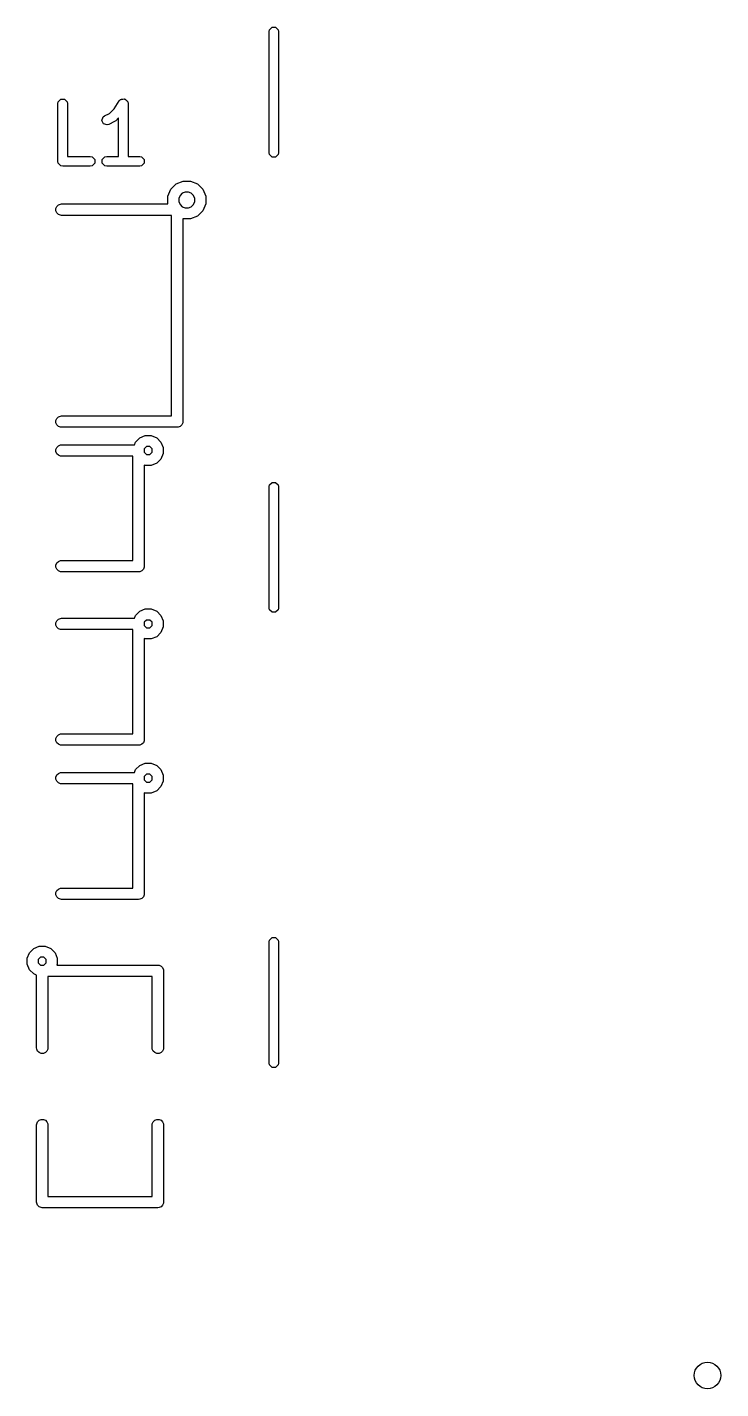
# Model space of a CAD drawing. Extents: x 3.77 to 7.16, y -4.93 to -3.32.
# Drawn here: x 6.802 to 7.162, y -4.831 to -4.124 of the extents above; entities that cross this region are included whole.
import ezdxf

# ---------------------------------------------------------------- set-up
doc = ezdxf.new("R2010")
doc.units = 0
doc.header["$MEASUREMENT"] = 0
doc.layers.add('BLACK', color=7, linetype='CONTINUOUS')

msp = doc.modelspace()

# ---------------------------------------------------------------- linework, layer by layer
at = {"layer": 'BLACK', "linetype": 'CONTINUOUS'}
for p, q in [((6.92789, -4.12621), (6.92807, -4.1253)), ((6.92789, -4.1892), (6.92789, -4.12621)), ((6.92807, -4.1253), (6.92935, -4.12402)), ((6.92935, -4.12402), (6.93116, -4.12402)), ((6.93116, -4.12402), (6.93244, -4.1253)), ((6.93244, -4.1253), (6.93262, -4.12621)), ((6.93262, -4.12621), (6.93262, -4.1892)), ((6.8184, -4.16266), (6.81976, -4.16131)), ((6.81976, -4.16131), (6.82167, -4.16131)), ((6.82167, -4.16131), (6.82302, -4.16266)), ((6.85006, -4.16223), (6.85075, -4.16154)), ((6.85075, -4.16154), (6.851, -4.16149)), ((6.851, -4.16149), (6.85119, -4.16131)), ((6.85119, -4.16131), (6.85191, -4.16131)), ((6.85191, -4.16131), (6.85263, -4.16117)), ((6.85263, -4.16117), (6.85284, -4.16131)), ((6.85284, -4.16131), (6.8531, -4.16131)), ((6.8531, -4.16131), (6.85361, -4.16182)), ((6.81821, -4.16362), (6.8184, -4.16266)), ((6.81821, -4.19362), (6.81821, -4.16362)), ((6.82302, -4.16266), (6.82321, -4.16362)), ((6.82321, -4.16362), (6.82321, -4.19112)), ((6.84495, -4.16871), (6.84734, -4.16631)), ((6.84734, -4.16631), (6.85006, -4.16223)), ((6.85361, -4.16182), (6.85422, -4.16223)), ((6.85422, -4.16223), (6.85427, -4.16248)), ((6.85427, -4.16248), (6.85445, -4.16266)), ((6.85445, -4.16266), (6.85464, -4.16362)), ((6.85464, -4.16362), (6.85464, -4.19112)), ((6.84108, -4.17237), (6.84168, -4.17055)), ((6.84193, -4.17408), (6.84108, -4.17237)), ((6.84168, -4.17055), (6.84245, -4.16995)), ((6.84375, -4.17468), (6.84193, -4.17408)), ((6.84245, -4.16995), (6.84495, -4.16871)), ((6.84469, -4.17443), (6.84375, -4.17468)), ((6.84755, -4.173), (6.84469, -4.17443)), ((6.84786, -4.17275), (6.84755, -4.173)), ((6.8482, -4.17253), (6.84786, -4.17275)), ((6.84964, -4.17108), (6.8482, -4.17253)), ((6.84964, -4.19112), (6.84964, -4.17108)), ((6.92807, -4.1901), (6.92789, -4.1892)), ((6.93262, -4.1892), (6.93244, -4.1901)), ((6.8184, -4.19458), (6.81821, -4.19362)), ((6.81976, -4.19593), (6.8184, -4.19458)), ((6.82071, -4.19612), (6.81976, -4.19593)), ((6.835, -4.19612), (6.82071, -4.19612)), ((6.82321, -4.19112), (6.835, -4.19112)), ((6.835, -4.19112), (6.83596, -4.19131)), ((6.83596, -4.19593), (6.835, -4.19612)), ((6.83596, -4.19131), (6.83731, -4.19266)), ((6.83731, -4.19458), (6.83596, -4.19593)), ((6.83731, -4.19266), (6.83731, -4.19458)), ((6.84126, -4.19266), (6.84261, -4.19131)), ((6.84126, -4.19458), (6.84126, -4.19266)), ((6.84261, -4.19593), (6.84126, -4.19458)), ((6.84261, -4.19131), (6.84357, -4.19112)), ((6.84357, -4.19612), (6.84261, -4.19593)), ((6.84357, -4.19112), (6.84964, -4.19112)), ((6.86071, -4.19612), (6.84357, -4.19612)), ((6.85464, -4.19112), (6.86071, -4.19112)), ((6.86071, -4.19112), (6.86167, -4.19131)), ((6.86167, -4.19593), (6.86071, -4.19612)), ((6.86167, -4.19131), (6.86302, -4.19266)), ((6.86302, -4.19458), (6.86167, -4.19593)), ((6.86302, -4.19266), (6.86302, -4.19458)), ((6.92935, -4.19138), (6.92807, -4.1901)), ((6.93116, -4.19138), (6.92935, -4.19138)), ((6.93244, -4.1901), (6.93116, -4.19138)), ((6.87953, -4.20535), (6.88314, -4.20386)), ((6.88314, -4.20386), (6.88706, -4.20386)), ((6.88706, -4.20386), (6.89067, -4.20535)), ((6.87527, -4.21173), (6.87676, -4.20812)), ((6.87676, -4.20812), (6.87953, -4.20535)), ((6.88277, -4.2102), (6.88161, -4.21135)), ((6.88428, -4.20957), (6.88277, -4.2102)), ((6.88592, -4.20957), (6.88428, -4.20957)), ((6.88743, -4.2102), (6.88592, -4.20957)), ((6.88859, -4.21135), (6.88743, -4.2102)), ((6.89067, -4.20535), (6.89343, -4.20812)), ((6.89343, -4.20812), (6.89493, -4.21173)), ((6.8172, -4.21811), (6.81764, -4.21705)), ((6.8172, -4.21926), (6.8172, -4.21811)), ((6.81764, -4.21705), (6.81846, -4.21623)), ((6.81846, -4.21623), (6.81952, -4.21579)), ((6.81952, -4.21579), (6.8201, -4.21573)), ((6.8201, -4.21573), (6.87531, -4.21573)), ((6.87527, -4.21287), (6.87527, -4.21173)), ((6.87527, -4.21564), (6.87527, -4.21287)), ((6.87531, -4.21573), (6.87527, -4.21564)), ((6.88161, -4.21135), (6.88098, -4.21287)), ((6.88098, -4.21287), (6.88098, -4.21451)), ((6.88098, -4.21451), (6.88161, -4.21602)), ((6.88161, -4.21602), (6.88277, -4.21718)), ((6.88277, -4.21718), (6.88428, -4.21781)), ((6.88428, -4.21781), (6.88592, -4.21781)), ((6.88592, -4.21781), (6.88743, -4.21718)), ((6.88743, -4.21718), (6.88859, -4.21602)), ((6.88922, -4.21287), (6.88859, -4.21135)), ((6.88859, -4.21602), (6.88922, -4.21451)), ((6.88922, -4.21451), (6.88922, -4.21287)), ((6.89493, -4.21564), (6.89343, -4.21926)), ((6.89493, -4.21173), (6.89493, -4.21564)), ((6.81764, -4.22033), (6.8172, -4.21926)), ((6.81846, -4.22114), (6.81764, -4.22033)), ((6.81952, -4.22158), (6.81846, -4.22114)), ((6.8201, -4.22164), (6.81952, -4.22158)), ((6.87715, -4.22164), (6.8201, -4.22164)), ((6.87715, -4.32573), (6.87715, -4.22164)), ((6.88314, -4.22352), (6.88305, -4.22348)), ((6.88305, -4.22348), (6.88305, -4.32869)), ((6.88706, -4.22352), (6.88314, -4.22352)), ((6.89067, -4.22202), (6.88706, -4.22352)), ((6.89343, -4.21926), (6.89067, -4.22202)), ((6.8172, -4.32811), (6.81764, -4.32705)), ((6.8172, -4.32926), (6.8172, -4.32811)), ((6.81764, -4.33033), (6.8172, -4.32926)), ((6.81764, -4.32705), (6.81846, -4.32623)), ((6.81846, -4.33114), (6.81764, -4.33033)), ((6.81846, -4.32623), (6.81952, -4.32579)), ((6.81952, -4.33158), (6.81846, -4.33114)), ((6.81952, -4.32579), (6.8201, -4.32573)), ((6.8201, -4.32573), (6.87715, -4.32573)), ((6.88174, -4.33114), (6.88068, -4.33158)), ((6.88255, -4.33033), (6.88174, -4.33114)), ((6.883, -4.32926), (6.88255, -4.33033)), ((6.88305, -4.32869), (6.883, -4.32926)), ((6.8201, -4.33164), (6.81952, -4.33158)), ((6.8801, -4.33164), (6.8201, -4.33164)), ((6.85849, -4.33927), (6.86068, -4.33707)), ((6.86068, -4.33707), (6.86355, -4.33589)), ((6.86355, -4.33589), (6.86665, -4.33589)), ((6.86665, -4.33589), (6.86952, -4.33707)), ((6.86952, -4.33707), (6.87171, -4.33927)), ((6.88068, -4.33158), (6.8801, -4.33164)), ((6.8172, -4.34311), (6.81764, -4.34205)), ((6.8172, -4.34426), (6.8172, -4.34311)), ((6.81764, -4.34533), (6.8172, -4.34426)), ((6.81764, -4.34205), (6.81846, -4.34123)), ((6.81846, -4.34123), (6.81952, -4.34079)), ((6.81952, -4.34079), (6.8201, -4.34073)), ((6.8201, -4.34073), (6.85788, -4.34073)), ((6.85788, -4.34073), (6.85849, -4.33927)), ((6.86425, -4.34164), (6.86305, -4.34284)), ((6.86305, -4.34284), (6.86305, -4.34454)), ((6.86305, -4.34454), (6.86425, -4.34573)), ((6.86595, -4.34164), (6.86425, -4.34164)), ((6.86715, -4.34284), (6.86595, -4.34164)), ((6.86595, -4.34573), (6.86715, -4.34454)), ((6.86715, -4.34454), (6.86715, -4.34284)), ((6.87171, -4.33927), (6.8729, -4.34214)), ((6.8729, -4.34524), (6.87171, -4.34811)), ((6.8729, -4.34214), (6.8729, -4.34524)), ((6.81846, -4.34614), (6.81764, -4.34533)), ((6.81952, -4.34658), (6.81846, -4.34614)), ((6.8201, -4.34664), (6.81952, -4.34658)), ((6.85715, -4.34664), (6.8201, -4.34664)), ((6.85715, -4.40073), (6.85715, -4.34664)), ((6.86355, -4.35149), (6.86305, -4.35128)), ((6.86305, -4.35128), (6.86305, -4.40369)), ((6.86665, -4.35149), (6.86355, -4.35149)), ((6.86425, -4.34573), (6.86595, -4.34573)), ((6.86952, -4.3503), (6.86665, -4.35149)), ((6.87171, -4.34811), (6.86952, -4.3503)), ((6.92789, -4.36243), (6.92807, -4.36152)), ((6.92789, -4.42542), (6.92789, -4.36243)), ((6.92807, -4.36152), (6.92935, -4.36024)), ((6.92935, -4.36024), (6.93116, -4.36024)), ((6.93116, -4.36024), (6.93244, -4.36152)), ((6.93244, -4.36152), (6.93262, -4.36243)), ((6.93262, -4.36243), (6.93262, -4.42542)), ((6.81764, -4.40205), (6.81846, -4.40123)), ((6.81846, -4.40123), (6.81952, -4.40079)), ((6.81952, -4.40079), (6.8201, -4.40073)), ((6.8201, -4.40073), (6.85715, -4.40073)), ((6.8172, -4.40311), (6.81764, -4.40205)), ((6.8172, -4.40426), (6.8172, -4.40311)), ((6.81764, -4.40533), (6.8172, -4.40426)), ((6.81846, -4.40614), (6.81764, -4.40533)), ((6.81952, -4.40658), (6.81846, -4.40614)), ((6.8201, -4.40664), (6.81952, -4.40658)), ((6.8601, -4.40664), (6.8201, -4.40664)), ((6.86068, -4.40658), (6.8601, -4.40664)), ((6.86174, -4.40614), (6.86068, -4.40658)), ((6.86255, -4.40533), (6.86174, -4.40614)), ((6.863, -4.40426), (6.86255, -4.40533)), ((6.86305, -4.40369), (6.863, -4.40426)), ((6.85788, -4.43073), (6.85849, -4.42927)), ((6.85849, -4.42927), (6.86068, -4.42707)), ((6.86068, -4.42707), (6.86355, -4.42589)), ((6.86355, -4.42589), (6.86665, -4.42589)), ((6.86665, -4.42589), (6.86952, -4.42707)), ((6.86952, -4.42707), (6.87171, -4.42927)), ((6.87171, -4.42927), (6.8729, -4.43214)), ((6.92807, -4.42632), (6.92789, -4.42542)), ((6.92935, -4.4276), (6.92807, -4.42632)), ((6.93116, -4.4276), (6.92935, -4.4276)), ((6.93244, -4.42632), (6.93116, -4.4276)), ((6.93262, -4.42542), (6.93244, -4.42632)), ((6.8172, -4.43311), (6.81764, -4.43205)), ((6.8172, -4.43426), (6.8172, -4.43311)), ((6.81764, -4.43533), (6.8172, -4.43426)), ((6.81764, -4.43205), (6.81846, -4.43123)), ((6.81846, -4.43614), (6.81764, -4.43533)), ((6.81846, -4.43123), (6.81952, -4.43079)), ((6.81952, -4.43658), (6.81846, -4.43614)), ((6.81952, -4.43079), (6.8201, -4.43073)), ((6.8201, -4.43664), (6.81952, -4.43658)), ((6.8201, -4.43073), (6.85788, -4.43073)), ((6.85715, -4.43664), (6.8201, -4.43664)), ((6.85715, -4.49073), (6.85715, -4.43664)), ((6.86425, -4.43164), (6.86305, -4.43284)), ((6.86305, -4.43284), (6.86305, -4.43454)), ((6.86305, -4.43454), (6.86425, -4.43573)), ((6.86595, -4.43164), (6.86425, -4.43164)), ((6.86425, -4.43573), (6.86595, -4.43573)), ((6.86715, -4.43284), (6.86595, -4.43164)), ((6.86595, -4.43573), (6.86715, -4.43454)), ((6.86715, -4.43454), (6.86715, -4.43284)), ((6.8729, -4.43524), (6.87171, -4.43811)), ((6.8729, -4.43214), (6.8729, -4.43524)), ((6.86355, -4.44149), (6.86305, -4.44128)), ((6.86305, -4.44128), (6.86305, -4.49369)), ((6.86665, -4.44149), (6.86355, -4.44149)), ((6.86952, -4.4403), (6.86665, -4.44149)), ((6.87171, -4.43811), (6.86952, -4.4403)), ((6.8172, -4.49311), (6.81764, -4.49205)), ((6.8172, -4.49426), (6.8172, -4.49311)), ((6.81764, -4.49205), (6.81846, -4.49123)), ((6.81846, -4.49123), (6.81952, -4.49079)), ((6.81952, -4.49079), (6.8201, -4.49073)), ((6.8201, -4.49073), (6.85715, -4.49073)), ((6.81764, -4.49533), (6.8172, -4.49426)), ((6.81846, -4.49614), (6.81764, -4.49533)), ((6.81952, -4.49658), (6.81846, -4.49614)), ((6.8201, -4.49664), (6.81952, -4.49658)), ((6.8601, -4.49664), (6.8201, -4.49664)), ((6.86068, -4.49658), (6.8601, -4.49664)), ((6.86174, -4.49614), (6.86068, -4.49658)), ((6.86255, -4.49533), (6.86174, -4.49614)), ((6.863, -4.49426), (6.86255, -4.49533)), ((6.86305, -4.49369), (6.863, -4.49426)), ((6.85849, -4.50927), (6.86068, -4.50707)), ((6.86068, -4.50707), (6.86355, -4.50589)), ((6.86355, -4.50589), (6.86665, -4.50589)), ((6.86665, -4.50589), (6.86952, -4.50707)), ((6.86952, -4.50707), (6.87171, -4.50927)), ((6.8172, -4.51311), (6.81764, -4.51205)), ((6.8172, -4.51426), (6.8172, -4.51311)), ((6.81764, -4.51533), (6.8172, -4.51426)), ((6.81764, -4.51205), (6.81846, -4.51123)), ((6.81846, -4.51123), (6.81952, -4.51079)), ((6.81952, -4.51079), (6.8201, -4.51073)), ((6.8201, -4.51073), (6.85788, -4.51073)), ((6.85788, -4.51073), (6.85849, -4.50927)), ((6.86425, -4.51164), (6.86305, -4.51284)), ((6.86305, -4.51284), (6.86305, -4.51454)), ((6.86305, -4.51454), (6.86425, -4.51573)), ((6.86595, -4.51164), (6.86425, -4.51164)), ((6.86715, -4.51284), (6.86595, -4.51164)), ((6.86595, -4.51573), (6.86715, -4.51454)), ((6.86715, -4.51454), (6.86715, -4.51284)), ((6.87171, -4.50927), (6.8729, -4.51214)), ((6.8729, -4.51214), (6.8729, -4.51524)), ((6.81846, -4.51614), (6.81764, -4.51533)), ((6.81952, -4.51658), (6.81846, -4.51614)), ((6.8201, -4.51664), (6.81952, -4.51658)), ((6.85715, -4.51664), (6.8201, -4.51664)), ((6.85715, -4.57073), (6.85715, -4.51664)), ((6.86355, -4.52149), (6.86305, -4.52128)), ((6.86305, -4.52128), (6.86305, -4.57369)), ((6.86665, -4.52149), (6.86355, -4.52149)), ((6.86425, -4.51573), (6.86595, -4.51573)), ((6.86952, -4.5203), (6.86665, -4.52149)), ((6.87171, -4.51811), (6.86952, -4.5203)), ((6.8729, -4.51524), (6.87171, -4.51811)), ((6.81764, -4.57205), (6.81846, -4.57123)), ((6.81846, -4.57123), (6.81952, -4.57079)), ((6.81952, -4.57079), (6.8201, -4.57073)), ((6.8201, -4.57073), (6.85715, -4.57073)), ((6.8172, -4.57311), (6.81764, -4.57205)), ((6.8172, -4.57426), (6.8172, -4.57311)), ((6.81764, -4.57533), (6.8172, -4.57426)), ((6.81846, -4.57614), (6.81764, -4.57533)), ((6.81952, -4.57658), (6.81846, -4.57614)), ((6.8201, -4.57664), (6.81952, -4.57658)), ((6.8601, -4.57664), (6.8201, -4.57664)), ((6.86068, -4.57658), (6.8601, -4.57664)), ((6.86174, -4.57614), (6.86068, -4.57658)), ((6.86255, -4.57533), (6.86174, -4.57614)), ((6.863, -4.57426), (6.86255, -4.57533)), ((6.86305, -4.57369), (6.863, -4.57426)), ((6.92789, -4.59865), (6.92807, -4.59774)), ((6.92789, -4.66164), (6.92789, -4.59865)), ((6.92807, -4.59774), (6.92935, -4.59647)), ((6.92935, -4.59647), (6.93116, -4.59647)), ((6.93116, -4.59647), (6.93244, -4.59774)), ((6.93244, -4.59774), (6.93262, -4.59865)), ((6.93262, -4.59865), (6.93262, -4.66164)), ((6.8023, -4.60714), (6.80349, -4.60427)), ((6.80349, -4.60427), (6.80568, -4.60207)), ((6.80568, -4.60207), (6.80855, -4.60089)), ((6.80925, -4.60664), (6.80805, -4.60784)), ((6.80855, -4.60089), (6.81165, -4.60089)), ((6.81095, -4.60664), (6.80925, -4.60664)), ((6.81215, -4.60784), (6.81095, -4.60664)), ((6.81165, -4.60089), (6.81452, -4.60207)), ((6.81452, -4.60207), (6.81671, -4.60427)), ((6.81671, -4.60427), (6.8179, -4.60714)), ((6.8023, -4.60784), (6.8023, -4.60714)), ((6.8023, -4.61024), (6.8023, -4.60784)), ((6.80349, -4.61311), (6.8023, -4.61024)), ((6.80568, -4.6153), (6.80349, -4.61311)), ((6.80805, -4.60784), (6.80805, -4.60954)), ((6.80805, -4.60954), (6.80925, -4.61073)), ((6.80925, -4.61073), (6.81095, -4.61073)), ((6.81095, -4.61073), (6.81215, -4.60954)), ((6.81215, -4.60954), (6.81215, -4.60784)), ((6.8179, -4.61024), (6.81769, -4.61073)), ((6.81769, -4.61073), (6.8701, -4.61073)), ((6.8179, -4.60714), (6.8179, -4.61024)), ((6.8701, -4.61073), (6.87068, -4.61079)), ((6.87068, -4.61079), (6.87174, -4.61123)), ((6.87174, -4.61123), (6.87255, -4.61205)), ((6.87255, -4.61205), (6.873, -4.61311)), ((6.873, -4.61311), (6.87305, -4.61369)), ((6.87305, -4.61369), (6.87305, -4.65369)), ((6.80715, -4.61591), (6.80568, -4.6153)), ((6.80715, -4.65369), (6.80715, -4.61591)), ((6.86715, -4.61664), (6.81305, -4.61664)), ((6.81305, -4.61664), (6.81305, -4.65369)), ((6.86715, -4.65369), (6.86715, -4.61664)), ((6.8072, -4.65426), (6.80715, -4.65369)), ((6.80764, -4.65533), (6.8072, -4.65426)), ((6.80846, -4.65614), (6.80764, -4.65533)), ((6.80952, -4.65658), (6.80846, -4.65614)), ((6.81174, -4.65614), (6.81068, -4.65658)), ((6.81255, -4.65533), (6.81174, -4.65614)), ((6.813, -4.65426), (6.81255, -4.65533)), ((6.81305, -4.65369), (6.813, -4.65426)), ((6.8672, -4.65426), (6.86715, -4.65369)), ((6.86764, -4.65533), (6.8672, -4.65426)), ((6.86846, -4.65614), (6.86764, -4.65533)), ((6.86952, -4.65658), (6.86846, -4.65614)), ((6.87174, -4.65614), (6.87068, -4.65658)), ((6.87255, -4.65533), (6.87174, -4.65614)), ((6.873, -4.65426), (6.87255, -4.65533)), ((6.87305, -4.65369), (6.873, -4.65426)), ((6.81068, -4.65658), (6.80952, -4.65658)), ((6.87068, -4.65658), (6.86952, -4.65658)), ((6.92807, -4.66254), (6.92789, -4.66164)), ((6.92935, -4.66382), (6.92807, -4.66254)), ((6.93244, -4.66254), (6.93116, -4.66382)), ((6.93262, -4.66164), (6.93244, -4.66254)), ((6.93116, -4.66382), (6.92935, -4.66382)), ((6.80764, -4.69205), (6.80846, -4.69123)), ((6.80846, -4.69123), (6.80952, -4.69079)), ((6.80952, -4.69079), (6.81068, -4.69079)), ((6.81068, -4.69079), (6.81174, -4.69123)), ((6.81174, -4.69123), (6.81255, -4.69205)), ((6.86764, -4.69205), (6.86846, -4.69123)), ((6.86846, -4.69123), (6.86952, -4.69079)), ((6.86952, -4.69079), (6.87068, -4.69079)), ((6.87068, -4.69079), (6.87174, -4.69123)), ((6.87174, -4.69123), (6.87255, -4.69205)), ((6.80715, -4.69369), (6.8072, -4.69311)), ((6.80715, -4.73369), (6.80715, -4.69369)), ((6.8072, -4.69311), (6.80764, -4.69205)), ((6.81255, -4.69205), (6.813, -4.69311)), ((6.813, -4.69311), (6.81305, -4.69369)), ((6.81305, -4.69369), (6.81305, -4.73073)), ((6.86715, -4.69369), (6.8672, -4.69311)), ((6.86715, -4.73073), (6.86715, -4.69369)), ((6.8672, -4.69311), (6.86764, -4.69205)), ((6.87255, -4.69205), (6.873, -4.69311)), ((6.873, -4.69311), (6.87305, -4.69369)), ((6.87305, -4.69369), (6.87305, -4.73369)), ((6.8072, -4.73426), (6.80715, -4.73369)), ((6.81305, -4.73073), (6.86715, -4.73073)), ((6.87305, -4.73369), (6.873, -4.73426)), ((6.80764, -4.73533), (6.8072, -4.73426)), ((6.80846, -4.73614), (6.80764, -4.73533)), ((6.80952, -4.73658), (6.80846, -4.73614)), ((6.8101, -4.73664), (6.80952, -4.73658)), ((6.8701, -4.73664), (6.8101, -4.73664)), ((6.87068, -4.73658), (6.8701, -4.73664)), ((6.87174, -4.73614), (6.87068, -4.73658)), ((6.87255, -4.73533), (6.87174, -4.73614)), ((6.873, -4.73426), (6.87255, -4.73533))]:
    msp.add_line(p, q, dxfattribs=at)
at = {"layer": 'BLACK'}
msp.add_circle((7.1553, -4.82369), 0.00689, dxfattribs=at)
msp.add_circle((7.1553, -4.82369), 0.00689, dxfattribs=at)

doc.saveas('drawing.dxf')
